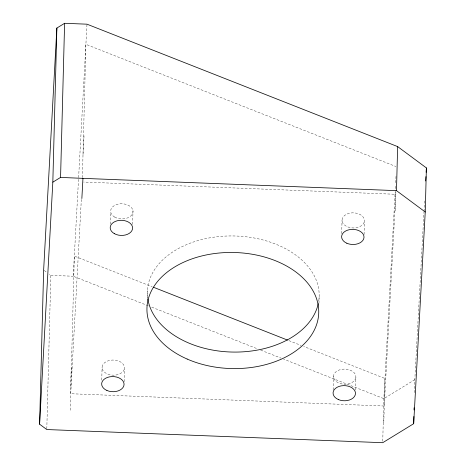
<?xml version="1.0" encoding="UTF-8"?>
<svg xmlns="http://www.w3.org/2000/svg" width="466" height="466" viewBox="0 0 466 466"><rect width="100%" height="100%" fill="white"/><g stroke="black" fill="none" stroke-linecap="round" stroke-linejoin="round"><path stroke-width="0.35" stroke-dasharray="2.33 1.75" d="M46.81 428.813L50.829 275.359L49.169 274.125M70.29 410.255L74.327 256.073L152.155 286.741M82.406 177.657L85.895 44.34L395.861 166.49M101.757 380.105L102.095 367.179M110.36 224.129L110.681 211.919M124.131 381.701L124.492 368.053A11.207 7.572 1.5 0 0 108.054 360.847A11.207 7.572 1.5 0 0 107.337 373.948A11.207 7.572 1.5 0 0 124.492 368.053M132.629 224.408L132.985 210.76M147.18 299.988L147.425 290.65M318.965 303.121L319.117 297.372M333.149 389.891L333.505 376.243M341.689 233.612L342.05 219.969M355.564 390.048L355.902 377.122A11.207 7.572 1.5 0 0 339.464 369.911A11.207 7.572 1.5 0 0 338.747 383.011A11.207 7.572 1.5 0 0 355.902 377.122M364.086 234.491L364.441 220.843A11.207 7.572 1.5 0 0 348.003 213.638A11.207 7.572 1.5 0 0 347.287 226.732A11.207 7.572 1.5 0 0 364.441 220.843M382.749 441.255L383.868 398.646L395.506 185.608M383.815 422.534L384.968 378.485L303.756 346.477M395.384 210.807L395.89 191.386M414.484 392.652L414.827 379.65L423.978 212.152M148.345 305.836L73.226 276.233L86.996 24.18M70.343 386.366L71.444 366.2M83.012 154.473L84.113 134.307M81.34 199.407L70.721 393.735L384.246 406.014L395.815 194.287L83.746 182.06M395.663 182.707L396.1 174.733M424.019 211.43L424.654 199.827M414.827 379.65L383.868 398.646L283.701 359.175M50.829 275.359L73.226 276.233M288.868 340.611L301.048 345.411M151.73 307.17L257.983 349.04M260.692 350.112L280.992 358.109M44.194 270.437L46.961 272.488M147.693 297.879A85.919 58.046 1.5 0 1 234.142 235.971A85.919 58.046 1.5 0 1 318.674 301.485M114.723 217.092A11.207 7.572 1.5 0 0 132.886 212.735A11.207 7.572 1.5 0 0 117.892 204.195A11.207 7.572 1.5 0 0 114.723 217.092"/><path stroke-width="0.7" d="M39.604 424.206L43.641 270.024L56.864 28.047L64.605 23.3L86.996 24.18L397.638 146.592L426.396 167.923L425.242 211.978L413.674 423.705L382.714 442.7L46.792 429.541L39.604 424.206L52.827 182.165L56.864 28.047M52.827 182.165L60.568 177.412L64.605 23.3M425.242 211.978L396.484 190.641L397.638 146.592M413.674 423.705L413.86 416.482M414.035 409.981L414.088 407.82M81.859 198.528L82.96 178.362L396.484 190.641M425.685 180.977L425.924 176.626M426.157 172.274L426.396 167.923M60.568 177.412L82.96 178.362M153.512 287.272L287.51 340.081M318.284 303.547A85.919 58.046 1.5 0 1 231.934 352.046A85.919 58.046 1.5 0 1 147.908 299.335M187.169 359.053A85.919 58.046 1.5 0 0 318.68 313.892A85.919 58.046 1.5 0 0 192.656 258.642A85.919 58.046 1.5 0 0 187.169 359.053M114.287 233.612A11.207 7.572 1.5 0 0 132.455 229.255A11.207 7.572 1.5 0 0 117.455 220.715A11.207 7.572 1.5 0 0 114.287 233.612M106.906 390.467A11.207 7.572 1.5 0 0 124.061 384.572A11.207 7.572 1.5 0 0 107.623 377.367A11.207 7.572 1.5 0 0 106.906 390.467M338.316 399.531A11.207 7.572 1.5 0 0 355.471 393.642A11.207 7.572 1.5 0 0 339.032 386.43A11.207 7.572 1.5 0 0 338.316 399.531M346.855 243.252A11.207 7.572 1.5 0 0 364.01 237.363A11.207 7.572 1.5 0 0 347.572 230.157A11.207 7.572 1.5 0 0 346.855 243.252"/></g></svg>
